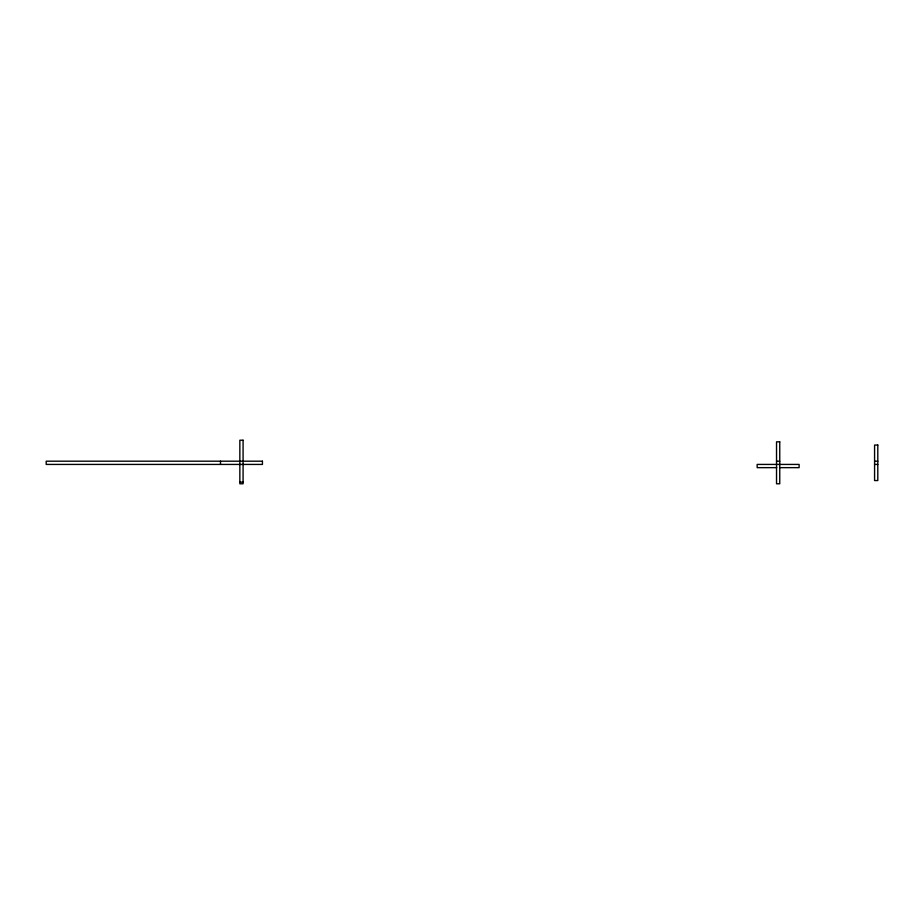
<?xml version="1.0" encoding="UTF-8"?>
<svg xmlns="http://www.w3.org/2000/svg" width="924" height="924" viewBox="0 0 924 924"><rect width="100%" height="100%" fill="white"/><g stroke="black" fill="none" stroke-linecap="round" stroke-linejoin="round"><path stroke-width="1.39" d="M776.53 461.192L779.752 461.192M874.578 461.192L877.8 461.192M874.578 464.426L877.8 464.426M776.749 467.648L757.16 467.648L757.16 464.426L799.121 464.426L799.121 467.648L779.544 467.648M239.847 482.166L243.081 482.166M220.49 461.192L220.49 464.426M243.081 440.217L239.847 440.217L239.847 483.783L243.081 483.783L243.081 440.217M779.752 441.834L776.53 441.834L776.53 483.783L779.752 483.783L779.752 441.834M877.8 445.056L874.578 445.056L874.578 480.561L877.8 480.561L877.8 445.056M262.439 461.192L46.2 461.192L46.2 464.426L262.439 464.426L262.439 461.192"/></g></svg>
